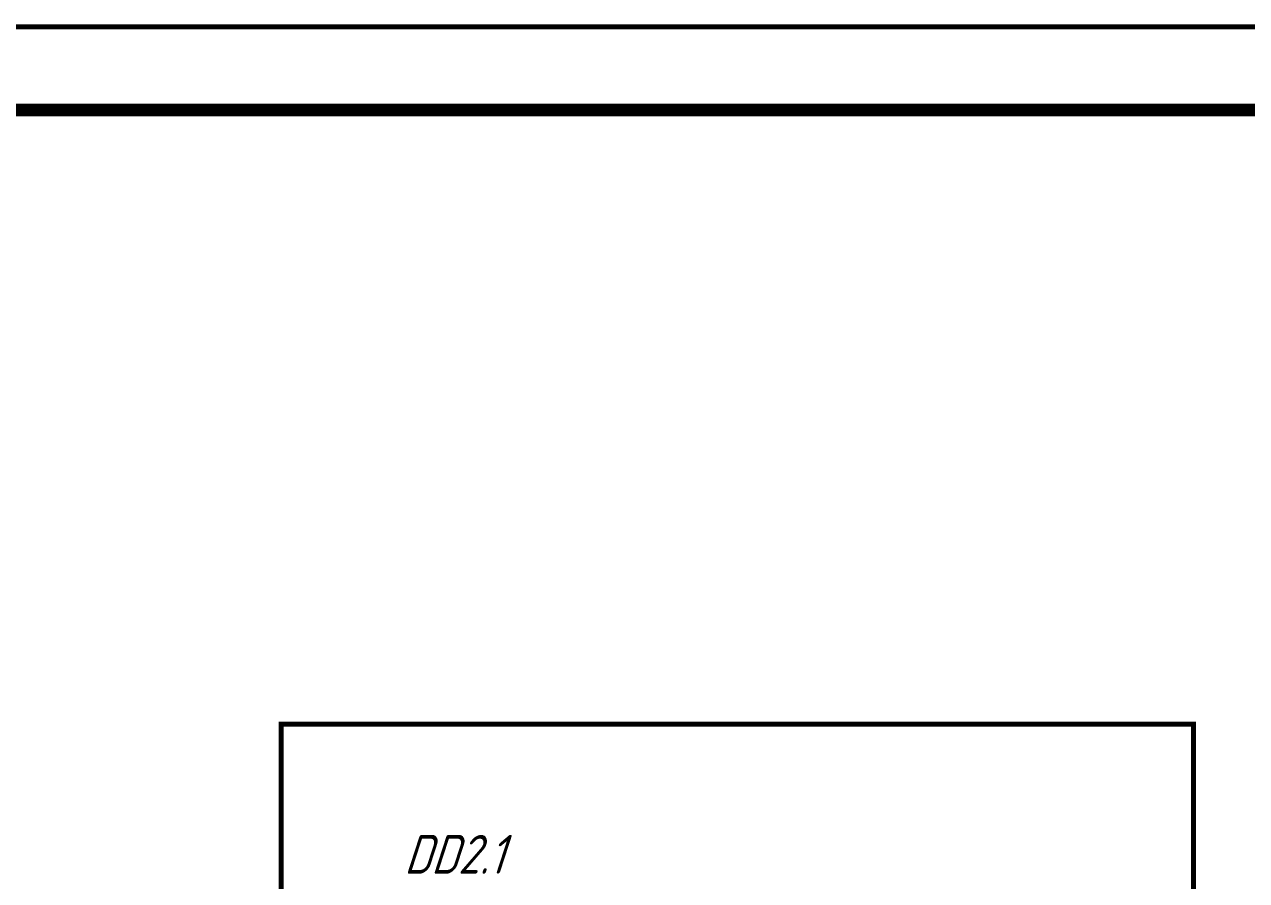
# Model space of a CAD drawing. Header units: millimetres. Extents: x 0 to 420, y 0 to 297.
# Drawn here: x 144.5 to 218.2, y 245.6 to 297.1 of the extents above; entities that cross this region are included whole.
import ezdxf

# ---------------------------------------------------------------- set-up
doc = ezdxf.new("R2010")
doc.units = ezdxf.units.MM
doc.layers.add('Sheet', color=255, linetype='Continuous')
doc.styles.add('GOST', font='', dxfattribs={"oblique": 18})
doc.styles.get('GOST').set_extended_font_data('GOST type A')

msp = doc.modelspace()

# ---------------------------------------------------------------- linework, layer by layer
at = {"layer": 'Sheet'}
for points, const_width in [([(0.045, 297), (419.978, 297), (419.978, 0), (0.045, 0), (0.045, 297)], 0.3), ([(0.045, 297), (0.045, 0), (419.978, 0), (419.978, 297), (0.045, 297), (0.045, 297)], 0.0991), ([(0.045, 297), (0.045, 0), (419.978, 0), (419.978, 297), (0.045, 297), (0.045, 297)], 0.0991)]:
    msp.add_lwpolyline(points, close=True, dxfattribs=dict(at, const_width=const_width))
for points, const_width in [([(20.052, 291.992), (414.97, 291.992)], 0.749), ([(162.519, 234.99), (160.015, 234.99), (160.015, 254.99), (215.007, 254.99), (215.007, 229.993), (212.504, 229.993)], 0.3)]:
    msp.add_lwpolyline(points, dxfattribs=dict(at, const_width=const_width))

# ---------------------------------------------------------------- texts
at = {"layer": 'Sheet', "style": 'GOST', "oblique": 18}
msp.add_text('DD2.1', height=2.3358, dxfattribs=at).set_placement((167.425, 245.973))

doc.saveas('drawing.dxf')
